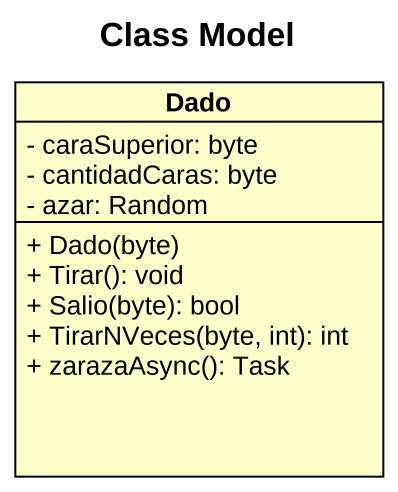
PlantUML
@startuml
title Class Model
hide circle
hide empty members
skinparam classAttributeIconSize 0
class Dado {
  - caraSuperior: byte
  - cantidadCaras: byte
  - azar: Random
  + Dado(byte)
  + Tirar(): void
  + Salio(byte): bool
  + TirarNVeces(byte, int): int
  + zarazaAsync(): Task
}
@enduml
